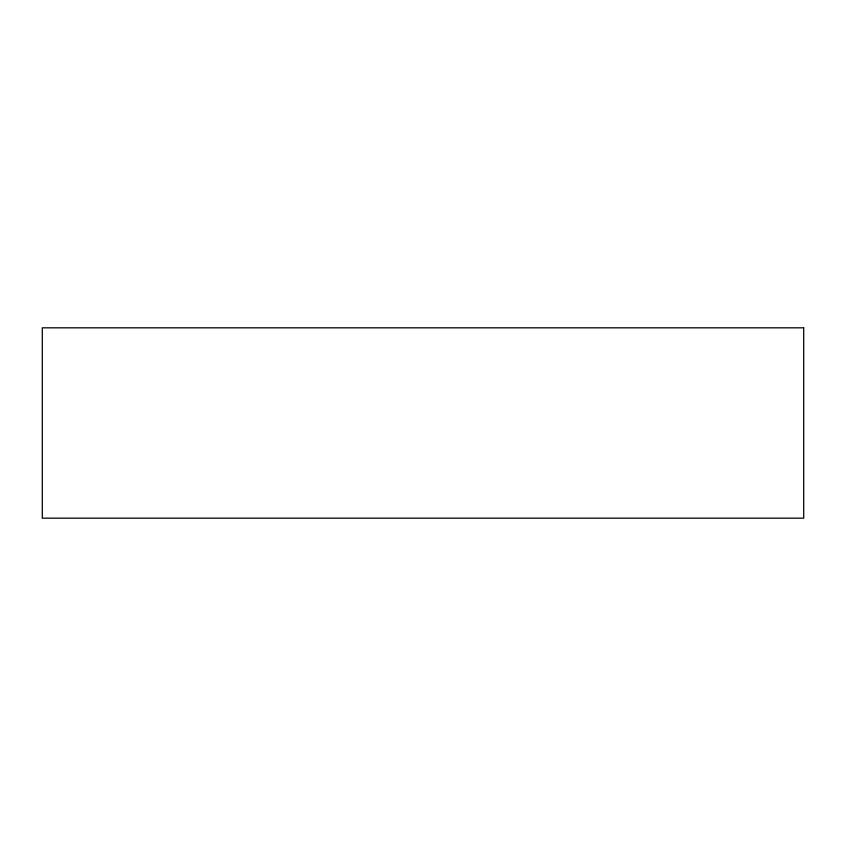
<?xml version="1.0" encoding="UTF-8"?>
<svg xmlns="http://www.w3.org/2000/svg" width="846" height="846" viewBox="0 0 846 846"><rect width="100%" height="100%" fill="white"/><g stroke="black" fill="none" stroke-linecap="round" stroke-linejoin="round"><path stroke-width="1.27" d="M803.7 327.825L42.3 327.825L42.3 518.175L803.7 518.175L803.7 327.825"/></g></svg>
